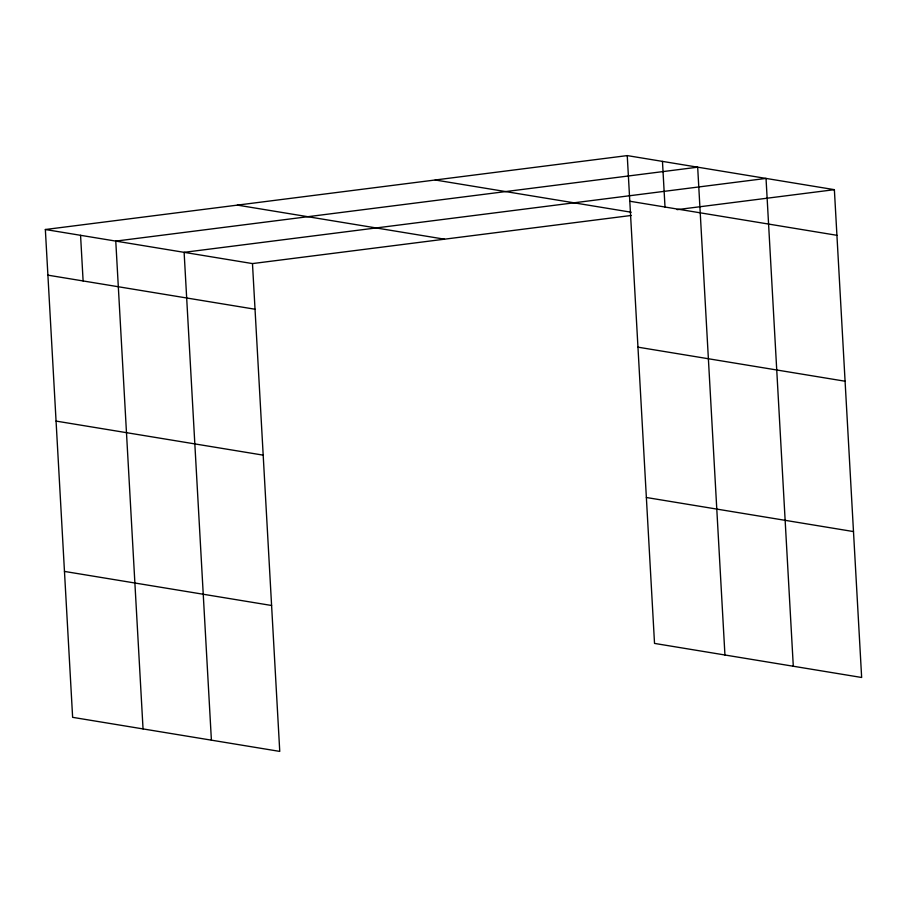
<?xml version="1.0" encoding="UTF-8"?>
<svg xmlns="http://www.w3.org/2000/svg" width="907" height="907" viewBox="0 0 907 907"><rect width="100%" height="100%" fill="white"/><g stroke="black" fill="none" stroke-linecap="round" stroke-linejoin="round"><path stroke-width="1.36" d="M45.35 229.516L252.475 263.586L279.753 751.404L72.628 717.335L45.35 229.516L627.247 155.596L834.372 189.665L861.65 677.484L654.525 643.414L627.247 155.596M252.475 263.586L631.204 215.469M677.132 209.642L834.372 189.665M629.809 201.241L836.934 235.31M435.224 179.994L631.193 212.227M237.373 205.118L444.498 239.187M637.961 347.166L845.086 381.223M47.901 275.161L255.026 309.23M646.362 497.501L853.487 531.57M56.064 421.086L263.189 455.144M64.465 571.421L271.59 605.491M793.296 666.237L766.03 178.418L184.121 252.339L211.399 740.157M724.942 655.001L697.676 167.183L115.767 241.103L143.045 728.922M662.461 161.389L665.012 207.034M80.564 235.31L83.115 280.955"/></g></svg>
